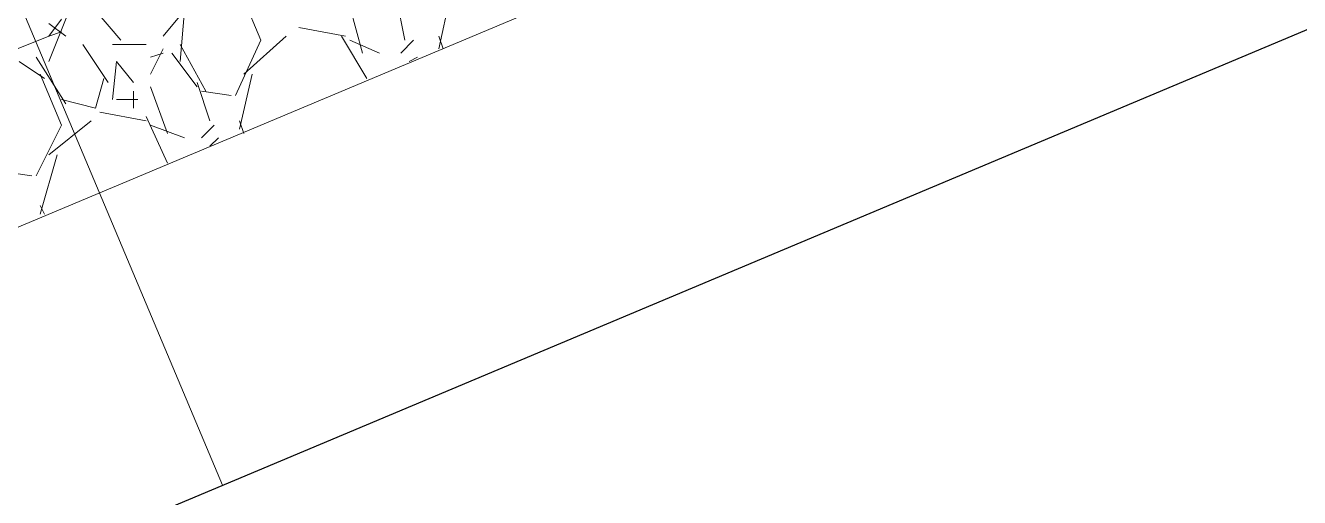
# Model space of a CAD drawing. Header units: metres. Extents: x 536111 to 536507, y 1836388 to 1836665.
# Drawn here: x 536276.285 to 536279.29, y 1836508.891 to 1836510.005 of the extents above; entities that cross this region are included whole.
import ezdxf

# ---------------------------------------------------------------- set-up
doc = ezdxf.new("R2010")
doc.units = ezdxf.units.M
doc.header["$MEASUREMENT"] = 0
for name, color, linetype, lineweight in [('Level 38', 1, 'Continuous', 0), ('Level 42', 1, 'Continuous', 0), ('Level 5', 1, 'Continuous', 0)]:
    doc.layers.add(name, color=color, linetype=linetype, lineweight=lineweight)

msp = doc.modelspace()

# ---------------------------------------------------------------- linework, layer by layer
at = {"layer": 'Level 38', "color": 7, "linetype": 'Continuous', "lineweight": 0}
msp.add_line((536266.3, 1836533.75), (536276.75, 1836508.92), dxfattribs=at)
msp.add_line((536266.3, 1836533.75), (536276.75, 1836508.92), dxfattribs=at)
at = {"layer": 'Level 42', "color": 7, "linetype": 'Continuous', "lineweight": 0}
for p, q in [((536279.41, 1836510.85), (536273.51, 1836508.37)), ((536279.41, 1836510.85), (536273.51, 1836508.37)), ((536280.39, 1836510.45), (536273.11, 1836507.39)), ((536280.39, 1836510.45), (536273.11, 1836507.39)), ((536276.84, 1836509.97), (536276.79, 1836510.09)), ((536276.84, 1836509.97), (536276.79, 1836510.09)), ((536277.26, 1836509.95), (536277.29, 1836510.09)), ((536277.26, 1836509.95), (536277.29, 1836510.09)), ((536276.4, 1836510.07), (536276.34, 1836509.92)), ((536276.4, 1836510.07), (536276.34, 1836509.92)), ((536277.05, 1836510.05), (536277.08, 1836509.94)), ((536277.05, 1836510.05), (536277.08, 1836509.94)), ((536277.16, 1836510.07), (536277.18, 1836509.97)), ((536277.16, 1836510.07), (536277.18, 1836509.97)), ((536276.34, 1836509.98), (536276.37, 1836510.02)), ((536276.34, 1836509.98), (536276.37, 1836510.02)), ((536276.51, 1836509.97), (536276.45, 1836510.04)), ((536276.51, 1836509.97), (536276.45, 1836510.04)), ((536276.61, 1836509.98), (536276.66, 1836510.04)), ((536276.61, 1836509.98), (536276.66, 1836510.04)), ((536276.66, 1836510.04), (536276.65, 1836509.92)), ((536276.66, 1836510.04), (536276.65, 1836509.92)), ((536276.34, 1836510.01), (536276.38, 1836509.98)), ((536276.34, 1836510.01), (536276.38, 1836509.98)), ((536276.34, 1836509.98), (536276.37, 1836509.99)), ((536276.34, 1836509.98), (536276.37, 1836509.99)), ((536276.93, 1836510), (536277.04, 1836509.98)), ((536276.93, 1836510), (536277.04, 1836509.98)), ((536276.34, 1836509.98), (536276.24, 1836509.94)), ((536276.34, 1836509.98), (536276.24, 1836509.94)), ((536276.42, 1836509.96), (536276.48, 1836509.87)), ((536276.42, 1836509.96), (536276.48, 1836509.87)), ((536276.57, 1836509.96), (536276.49, 1836509.96)), ((536276.57, 1836509.96), (536276.49, 1836509.96)), ((536276.65, 1836509.96), (536276.71, 1836509.85)), ((536276.65, 1836509.96), (536276.71, 1836509.85)), ((536276.65, 1836509.96), (536276.71, 1836509.85)), ((536276.65, 1836509.96), (536276.71, 1836509.85)), ((536276.78, 1836509.84), (536276.84, 1836509.97)), ((536276.78, 1836509.84), (536276.84, 1836509.97)), ((536276.8, 1836509.89), (536276.9, 1836509.98)), ((536276.8, 1836509.89), (536276.9, 1836509.98)), ((536277.03, 1836509.98), (536277.09, 1836509.88)), ((536277.03, 1836509.98), (536277.09, 1836509.88)), ((536277.05, 1836509.97), (536277.12, 1836509.94)), ((536277.05, 1836509.97), (536277.12, 1836509.94)), ((536277.17, 1836509.94), (536277.2, 1836509.97)), ((536277.17, 1836509.94), (536277.2, 1836509.97)), ((536277.27, 1836509.95), (536277.26, 1836509.98)), ((536277.27, 1836509.95), (536277.26, 1836509.98)), ((536276.38, 1836509.82), (536276.31, 1836509.93)), ((536276.38, 1836509.82), (536276.31, 1836509.93)), ((536276.61, 1836509.95), (536276.58, 1836509.89)), ((536276.61, 1836509.95), (536276.58, 1836509.89)), ((536276.58, 1836509.93), (536276.61, 1836509.94)), ((536276.58, 1836509.93), (536276.61, 1836509.94)), ((536276.63, 1836509.94), (536276.69, 1836509.86)), ((536276.63, 1836509.94), (536276.69, 1836509.86)), ((536277.19, 1836509.92), (536277.21, 1836509.93)), ((536277.19, 1836509.92), (536277.21, 1836509.93)), ((536276.33, 1836509.88), (536276.27, 1836509.92)), ((536276.33, 1836509.88), (536276.27, 1836509.92)), ((536276.49, 1836509.83), (536276.5, 1836509.92)), ((536276.49, 1836509.83), (536276.5, 1836509.92)), ((536276.5, 1836509.92), (536276.54, 1836509.87)), ((536276.5, 1836509.92), (536276.54, 1836509.87)), ((536276.37, 1836509.77), (536276.32, 1836509.89)), ((536276.37, 1836509.77), (536276.32, 1836509.89)), ((536276.47, 1836509.88), (536276.45, 1836509.81)), ((536276.47, 1836509.88), (536276.45, 1836509.81)), ((536276.69, 1836509.87), (536276.72, 1836509.78)), ((536276.69, 1836509.87), (536276.72, 1836509.78)), ((536276.79, 1836509.76), (536276.82, 1836509.89)), ((536276.79, 1836509.76), (536276.82, 1836509.89)), ((536276.54, 1836509.85), (536276.54, 1836509.81)), ((536276.54, 1836509.85), (536276.54, 1836509.81)), ((536276.58, 1836509.86), (536276.62, 1836509.75)), ((536276.58, 1836509.86), (536276.62, 1836509.75)), ((536276.7, 1836509.85), (536276.77, 1836509.84)), ((536276.7, 1836509.85), (536276.77, 1836509.84)), ((536276.45, 1836509.81), (536276.37, 1836509.83)), ((536276.45, 1836509.81), (536276.37, 1836509.83)), ((536276.55, 1836509.83), (536276.5, 1836509.83)), ((536276.55, 1836509.83), (536276.5, 1836509.83)), ((536276.34, 1836509.7), (536276.44, 1836509.78)), ((536276.34, 1836509.7), (536276.44, 1836509.78)), ((536276.46, 1836509.8), (536276.57, 1836509.78)), ((536276.46, 1836509.8), (536276.57, 1836509.78)), ((536276.57, 1836509.79), (536276.62, 1836509.68)), ((536276.57, 1836509.79), (536276.62, 1836509.68)), ((536276.8, 1836509.75), (536276.79, 1836509.78)), ((536276.8, 1836509.75), (536276.79, 1836509.78)), ((536276.31, 1836509.65), (536276.37, 1836509.77)), ((536276.31, 1836509.65), (536276.37, 1836509.77)), ((536276.58, 1836509.77), (536276.66, 1836509.74)), ((536276.58, 1836509.77), (536276.66, 1836509.74)), ((536276.7, 1836509.74), (536276.73, 1836509.77)), ((536276.7, 1836509.74), (536276.73, 1836509.77)), ((536276.72, 1836509.72), (536276.74, 1836509.74)), ((536276.72, 1836509.72), (536276.74, 1836509.74)), ((536276.32, 1836509.56), (536276.36, 1836509.7)), ((536276.32, 1836509.56), (536276.36, 1836509.7)), ((536276.23, 1836509.66), (536276.3, 1836509.65)), ((536276.23, 1836509.66), (536276.3, 1836509.65)), ((536276.33, 1836509.56), (536276.32, 1836509.58)), ((536276.33, 1836509.56), (536276.32, 1836509.58))]:
    msp.add_line(p, q, dxfattribs=at)
at = {"layer": 'Level 5', "color": 7, "linetype": 'Continuous', "lineweight": 30}
msp.add_line((536273.11, 1836507.39), (536280.39, 1836510.45), dxfattribs=at)

doc.saveas('drawing.dxf')
